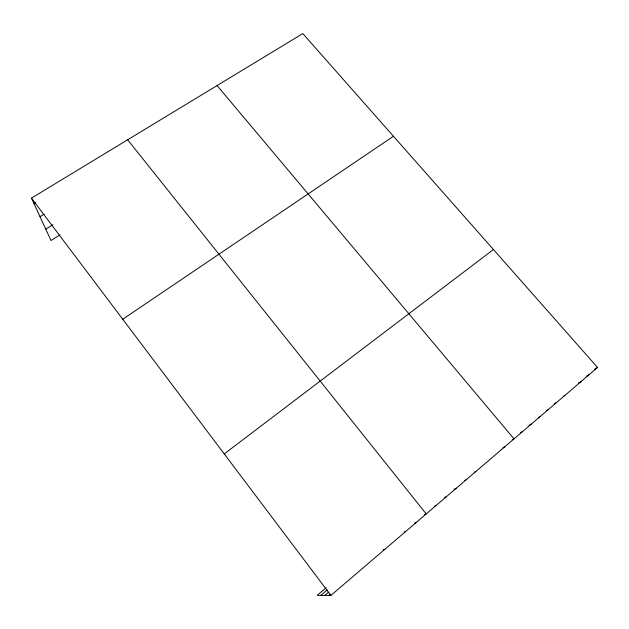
<?xml version="1.0" encoding="UTF-8"?>
<svg xmlns="http://www.w3.org/2000/svg" width="629" height="629" viewBox="0 0 629 629"><rect width="100%" height="100%" fill="white"/><g stroke="black" fill="none" stroke-linecap="round" stroke-linejoin="round"><path stroke-width="0.94" d="M329.061 595.411L330.5 594.177M326.168 587.683L317.118 595.38L330.901 595.419L597.55 367.47L302.816 33.581L31.45 198.111L51.004 240.514L59.983 234.884M320.774 595.388L327.253 589.868M324.823 595.396L328.55 592.219M224.254 453.918L493.435 249.524M122.741 319.233L393.455 136.265M45.768 229.16L52.781 224.805M40.012 216.675L44.046 214.19M34.037 203.717L35.711 202.695M594.476 369.294L597.55 367.47M586.472 376.134L589.491 374.357M578.405 383.03L581.369 381.3M563.262 396.301L564.928 395.35M554.165 403.842L556.61 402.466M546.632 410.517L548.229 409.628M538.212 417.711L539.776 416.854M528.965 425.377L531.261 424.135M520.435 432.666L522.675 431.478M512.564 439.64L514.019 438.877L217.068 85.575M502.901 447.793L504.607 446.928M474.305 472.23L475.862 471.498M464.603 480.525L466.105 479.833M454.091 489.205L456.269 488.246M444.593 497.476L446.338 496.737M434.639 505.975L436.314 505.299M424.599 514.561L426.21 513.94L127.656 139.78M414.464 523.218L416.005 522.668M404.243 531.953L405.705 531.466M383.077 549.785L384.83 549.314M31.45 198.111L330.901 595.419"/></g></svg>
